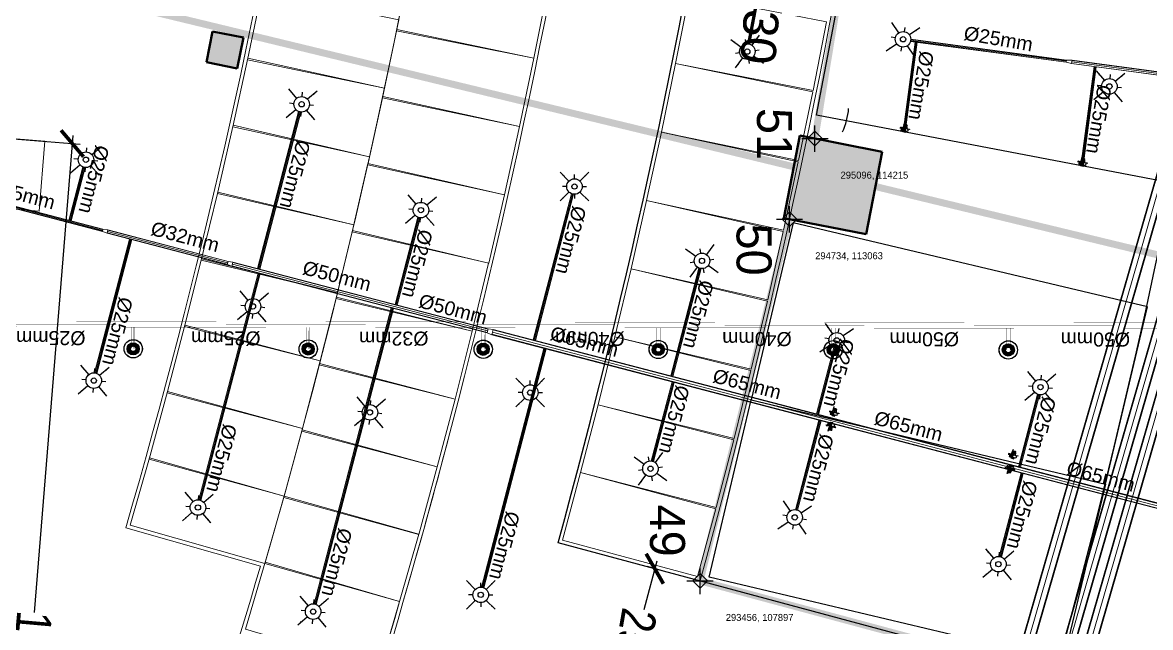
# Model space of a CAD drawing. Header units: inches. Extents: x 257070 to 799932, y -17980 to 269260.
# Drawn here: x 283779 to 299889, y 107232 to 115873 of the extents above; entities that cross this region are included whole.
import ezdxf

# ---------------------------------------------------------------- set-up
doc = ezdxf.new("R2010")
doc.units = ezdxf.units.IN
doc.header["$MEASUREMENT"] = 0
doc.header["$PDMODE"] = 99
doc.header["$PDSIZE"] = 100
for name, color, linetype in [('0-AES-F-SPRINKLER', 10, 'Continuous'), ('0-aes-ff Nozzel', 30, 'Continuous'), ('0-aes-water curtan pipe', 200, 'Continuous'), ('2 wheeler barrier', 170, 'Continuous'), ('basement1_AP$0$A-_ROAD----_E-_-', 2, 'Continuous'), ('DSP_SLAB CO-ORDINATES', 160, 'Continuous'), ('RETAIL', 40, 'Continuous')]:
    doc.layers.add(name, color=color, linetype=linetype)
for name, color, linetype, lineweight in [('0-AES-F-SPRINKLER PIPE', 10, 'Continuous', 15), ('0-aes-FF-Sprinkler Header', 5, 'Continuous', 0), ('07--DIM-2', 2, 'Continuous', 25), ('E--CONCRETE-4', 4, 'Continuous', 40), ('E--CONCRETE-SHADE', 253, 'Continuous', 20), ('M--TILING-2', 252, 'Continuous', 18), ('Q--PARKING', 253, 'Continuous', 13)]:
    doc.layers.add(name, color=color, linetype=linetype, lineweight=lineweight)
doc.styles.get("Standard").update_dxf_attribs({"font": 'arial.ttf'})
doc.styles.add('TEXT style 175', font='GOTHIC.TTF')
doc.styles.add('TEXT style 75', font='ARIALN.TTF')
doc.dimstyles.new('75', dxfattribs={"dimscale": 1.5, "dimtxt": 200, "dimasz": 113, "dimexe": 113, "dimexo": 0, "dimgap": 25, "dimtad": 0, "dimdec": 0, "dimrnd": 5, "dimzin": 0, "dimdsep": 46, "dimtxsty": 'TEXT style 75', "dimblk": 'ARCHTICK', "dimcen": 0.09, "dimdle": 113, "dimclrd": 8, "dimclre": 8, "dimclrt": 256, "dimadec": 0, "dimazin": 0, "dimtfac": 1, "dimtdec": 0, "dimtofl": 0, "dimtmove": 1, "dimatfit": 3, "dimldrblk": 'OPEN90', "dimfxl": 0, "dimtolj": 1, "dimtzin": 0, "dimarcsym": 0})
doc.dimstyles.new('ISO-25', dxfattribs={"dimtxt": 2.5, "dimasz": 2.5, "dimexe": 1.25, "dimexo": 0.625, "dimtad": 1, "dimtxsty": 'Standard', "dimcen": 2.5, "dimadec": 0, "dimazin": 0, "dimtfac": 1, "dimtmove": 0, "dimatfit": 3, "dimfxl": 1, "dimarcsym": 0})

# ---------------------------------------------------------------- blocks, each defined once
blk = doc.blocks.new('_ArchTick')
at = {"color": 0, "linetype": 'ByBlock', "const_width": 0.15}
blk.add_lwpolyline([(-0.5, -0.5), (0.5, 0.5)], dxfattribs=at)
blk = doc.blocks.new('*D304')
at = {"layer": '07--DIM-2', "color": 251, "lineweight": -2, "ltscale": 1000, "transparency": 16777216}
for p, q in [((292839, 108180), (292651, 107484)), ((292922, 108041), (292700, 108100)), ((292130, 105546), (292318, 106243)), ((292273, 105625), (292051, 105685))]:
    blk.add_line(p, q, dxfattribs=at)
at = {"layer": 'DEFPOINTS', "color": 0, "ltscale": 1000, "transparency": 16777216}
for p in [(292809, 108071), (292922, 108041, 0), (292273, 105625, 0)]:
    blk.add_point(p, dxfattribs=at)
at = {"layer": '07--DIM-2', "color": 251, "lineweight": -2, "ltscale": 1000, "transparency": 16777216, "xscale": 350, "yscale": 350, "zscale": 350}
for p, rotation in [((292809, 108071), 74.94738808202769), ((292160, 105656), 254.9473880820277)]:
    blk.add_blockref('_ArchTick', p, dxfattribs=dict(at, rotation=rotation))
at = {"layer": '07--DIM-2', "ltscale": 1000, "transparency": 16777216, "insert": (292484, 106863), "char_height": 500, "attachment_point": 5, "rotation": 260, "style": 'TEXT style 75'}
blk.add_mtext('\\A1;2500', dxfattribs=at)
blk = doc.blocks.new('_Open90')
at = {"color": 0, "linetype": 'ByBlock', "lineweight": -2}
for p, q in [((-0.5, 0.5), (0, 0)), ((0, 0), (-1, 0)), ((0, 0), (-0.5, -0.5))]:
    blk.add_line(p, q, dxfattribs=at)
blk = doc.blocks.new('*D342')
at = {"layer": '07--DIM-2', "color": 251, "lineweight": -2, "ltscale": 1000, "transparency": 16777216}
for p, q in [((283530, 114223), (284601, 114136)), ((284498, 114257), (283944, 107444)), ((283264, 99082), (283818, 105896)), ((282314, 99273), (283385, 99185))]:
    blk.add_line(p, q, dxfattribs=at)
at = {"layer": 'DEFPOINTS', "color": 0, "ltscale": 1000, "transparency": 16777216}
for p in [(283530, 114223, 0), (282314, 99273, 0), (283273, 99195)]:
    blk.add_point(p, dxfattribs=at)
at = {"layer": '07--DIM-2', "color": 251, "lineweight": -2, "ltscale": 1000, "transparency": 16777216, "xscale": 350, "yscale": 350, "zscale": 350}
for p, rotation in [((284489, 114145), 85.35068938161946), ((283273, 99195), 265.3506893816195)]:
    blk.add_blockref('_ArchTick', p, dxfattribs=dict(at, rotation=rotation))
at = {"layer": '07--DIM-2', "ltscale": 1000, "transparency": 16777216, "insert": (283881, 106670), "char_height": 500, "attachment_point": 5, "rotation": 265, "style": 'TEXT style 75'}
blk.add_mtext('\\A1;15000', dxfattribs=at)
blk = doc.blocks.new('*U39')
at = {"layer": 'DSP_SLAB CO-ORDINATES', "color": 206}
for p, q in [((0, -188), (0, 188)), ((-188, 0), (188, 0))]:
    blk.add_line(p, q, dxfattribs=at)
at = {"layer": 'DSP_SLAB CO-ORDINATES', "color": 206, "ltscale": 3.5}
blk.add_lwpolyline([(-105, 0), (0, 106), (105, 0), (0, -105), (-105, 0)], dxfattribs=at)
at = {"layer": 'DEFPOINTS', "style": 'TEXT style 175'}
blk.add_attdef('CORDINATE', (367, -572), '', height=100, dxfattribs=at)
at = {"layer": 'DSP_SLAB CO-ORDINATES', "color": 214, "style": 'TEXT style 175'}
blk.add_attdef('NO.', (-715, 1089), '', height=500, rotation=270, dxfattribs=at)
blk = doc.blocks.new('*U52')
at = {"layer": 'DSP_SLAB CO-ORDINATES', "color": 206}
for p, q in [((0, -188), (0, 188)), ((-188, 0), (188, 0))]:
    blk.add_line(p, q, dxfattribs=at)
at = {"layer": 'DSP_SLAB CO-ORDINATES', "color": 206, "ltscale": 3.5}
blk.add_lwpolyline([(-105, 0), (0, 106), (105, 0), (0, -105), (-105, 0)], dxfattribs=at)
at = {"layer": 'DEFPOINTS', "style": 'TEXT style 175'}
blk.add_attdef('CORDINATE', (367, -572), '', height=100, dxfattribs=at)
at = {"layer": 'DSP_SLAB CO-ORDINATES', "color": 214, "style": 'TEXT style 175'}
blk.add_attdef('NO.', (-756, -62), '', height=500, rotation=270, dxfattribs=at)
blk = doc.blocks.new('*U161')
at = {"layer": 'DSP_SLAB CO-ORDINATES', "color": 206}
for p, q in [((0, -188), (0, 188)), ((-188, 0), (188, 0))]:
    blk.add_line(p, q, dxfattribs=at)
at = {"layer": 'DSP_SLAB CO-ORDINATES', "color": 206, "ltscale": 3.5}
blk.add_lwpolyline([(-105, 0), (0, 106), (105, 0), (0, -105), (-105, 0)], dxfattribs=at)
at = {"layer": 'DEFPOINTS', "style": 'TEXT style 175'}
blk.add_attdef('CORDINATE', (367, -572), '', height=100, dxfattribs=at)
at = {"layer": 'DSP_SLAB CO-ORDINATES', "color": 214, "style": 'TEXT style 175'}
blk.add_attdef('NO.', (-827, 437), '', height=500, rotation=270, dxfattribs=at)
blk = doc.blocks.new('A$C3CA070F1')
at = {"layer": '0-AES-F-SPRINKLER'}
h = blk.add_hatch(dxfattribs=at)
h.set_pattern_fill('ANSI31', color=3, scale=0.196883, angle=-34.2335, style=0)
h.set_pattern_definition([(100.766483, (49937.1607, 174049.7081), (1.474466316, 0.280375668), [])])
edge = h.paths.add_edge_path()
edge.add_line((-1, 85), (-1, 84))
edge.add_line((-1, 84), (-6, 84))
edge.add_ellipse((-7, 82), major_axis=(-1.42, -0.27), ratio=1, start_angle=257, end_angle=315)
edge.add_line((-8, 83), (-15, 72))
edge.add_ellipse((-12, 70), major_axis=(-4.25, -0.81), ratio=1, start_angle=-45, end_angle=45)
edge.add_line((-14, 66), (14, 47))
edge.add_line((14, 47), (13, 46))
edge.add_line((13, 46), (-15, 65))
edge.add_ellipse((-12, 70), major_axis=(-5.52, -1.05), ratio=1, start_angle=-45, end_angle=45, ccw=False)
edge.add_line((-16, 73), (-9, 84))
edge.add_ellipse((-7, 82), major_axis=(-2.69, -0.51), ratio=1, start_angle=257, end_angle=315, ccw=False)
edge.add_line((-6, 85), (-1, 85))
h = blk.add_hatch(dxfattribs=at)
h.set_pattern_fill('ANSI31', color=3, scale=0.196883, angle=-124.2335, style=0)
h.set_pattern_definition([(190.766483, (49937.1607, 174049.7081), (-0.280375668, 1.474466316), [])])
edge = h.paths.add_edge_path()
edge.add_line((-1, 54), (7, 48))
edge.add_line((7, 48), (8, 49))
edge.add_line((8, 49), (0, 55))
edge.add_ellipse((-2, 52), major_axis=(-0.69, 3.63), ratio=1, start_angle=315, end_angle=405)
edge.add_line((-6, 54), (-14, 41))
edge.add_ellipse((-11, 39), major_axis=(-0.69, 3.63), ratio=1, start_angle=45, end_angle=135)
edge.add_line((-13, 36), (-9, 33))
edge.add_ellipse((-10, 32), major_axis=(-0.27, 1.42), ratio=1, start_angle=225, end_angle=315, ccw=False)
edge.add_line((-9, 31), (-10, 30))
edge.add_line((-10, 30), (-8, 29))
edge.add_line((-8, 29), (-7, 30))
edge.add_ellipse((-10, 32), major_axis=(-3.3, -0.63), ratio=1, start_angle=135, end_angle=225)
edge.add_line((-8, 35), (-12, 38))
edge.add_ellipse((-11, 39), major_axis=(-1.75, -0.33), ratio=1, start_angle=-45, end_angle=45, ccw=False)
edge.add_line((-13, 40), (-4, 53))
edge.add_ellipse((-2, 52), major_axis=(-1.75, -0.33), ratio=1, start_angle=225, end_angle=315, ccw=False)
at = {"layer": '0-AES-F-SPRINKLER', "color": 3}
for p, q in [((-98, 39), (-97, 43)), ((-98, 38), (-98, 39)), ((-98, 39), (-98, 39)), ((-98, 39), (-98, 39)), ((-98, 37), (-98, 38)), ((-98, 38), (-98, 38)), ((-98, 38), (-98, 38)), ((-98, 38), (-98, 38)), ((-98, 38), (-98, 38)), ((-98, 38), (-98, 38)), ((-98, 38), (-98, 38)), ((-98, 38), (-98, 38)), ((-98, 38), (-98, 38)), ((-98, 38), (-98, 38)), ((-96, 37), (-98, 37)), ((-98, 37), (-98, 37)), ((-98, 37), (-98, 37)), ((-98, 37), (-98, 37)), ((-98, 37), (-98, 37)), ((-98, 37), (-98, 37)), ((-98, 37), (-98, 37)), ((-98, 37), (-98, 37)), ((-98, 37), (-98, 37)), ((-98, 37), (-98, 37)), ((-98, 37), (-98, 37)), ((-98, 37), (-98, 37)), ((-98, 37), (-98, 37)), ((-98, 37), (-98, 37)), ((-98, 37), (-98, 37)), ((-98, 37), (-98, 37)), ((-98, 37), (-98, 37)), ((-97, 37), (-98, 37)), ((-98, 37), (-98, 37)), ((-98, 37), (-98, 37)), ((-98, 37), (-98, 37)), ((-98, 37), (-98, 37)), ((-98, 37), (-98, 37)), ((-98, 37), (-98, 37)), ((-98, 37), (-98, 37)), ((-98, 37), (-98, 37)), ((-98, 37), (-98, 37)), ((-98, 37), (-98, 37)), ((-98, 37), (-98, 37)), ((-98, 37), (-98, 37)), ((-98, 37), (-98, 37)), ((-97, 45), (-79, 71)), ((-96, 40), (-97, 40)), ((-97, 40), (-97, 40)), ((-97, 40), (-97, 40)), ((-97, 40), (-97, 39)), ((-97, 39), (-97, 39)), ((-97, 39), (-97, 39)), ((-97, 39), (-97, 39)), ((-97, 39), (-97, 39)), ((-97, 39), (-97, 39)), ((-97, 39), (-97, 39)), ((-97, 39), (-97, 39)), ((-97, 39), (-97, 38)), ((-97, 38), (-97, 38)), ((-97, 38), (-97, 38)), ((-97, 38), (-97, 38)), ((-97, 38), (-97, 38)), ((-97, 38), (-97, 38)), ((-97, 38), (-97, 38)), ((-97, 38), (-97, 38)), ((-97, 38), (-97, 38)), ((-97, 38), (-97, 38)), ((-97, 38), (-97, 38)), ((-97, 38), (-97, 37)), ((-97, 37), (-97, 37)), ((-97, 37), (-97, 37)), ((-97, 37), (-97, 37)), ((-95, 46), (-96, 42)), ((-96, 42), (-96, 42)), ((-96, 42), (-96, 41)), ((-96, 41), (-96, 41)), ((-96, 41), (-96, 41)), ((-96, 41), (-96, 41)), ((-96, 41), (-96, 41)), ((-96, 41), (-96, 41)), ((-96, 41), (-96, 41)), ((-96, 41), (-96, 41)), ((-96, 41), (-96, 41)), ((-96, 41), (-96, 40)), ((-96, 40), (-96, 40)), ((-96, 40), (-96, 40)), ((-96, 40), (-96, 40)), ((-96, 40), (-96, 40)), ((-95, 37), (-96, 37)), ((-96, 37), (-96, 37)), ((-96, 37), (-96, 37)), ((-96, 37), (-96, 37)), ((-96, 37), (-96, 37)), ((-94, 38), (-95, 38)), ((-95, 38), (-95, 38)), ((-95, 38), (-95, 38)), ((-95, 38), (-95, 38)), ((-95, 38), (-95, 38)), ((-95, 38), (-95, 38)), ((-95, 38), (-95, 38)), ((-95, 38), (-95, 38)), ((-95, 38), (-95, 38)), ((-95, 38), (-95, 37)), ((-95, 37), (-95, 37)), ((-95, 37), (-95, 37)), ((-95, 37), (-95, 37)), ((-95, 37), (-95, 37)), ((-95, 37), (-95, 37)), ((-95, 37), (-95, 37)), ((-95, 37), (-95, 37)), ((-95, 37), (-95, 37)), ((-95, 37), (-95, 37)), ((-95, 37), (-95, 37)), ((-95, 37), (-95, 37)), ((-95, 37), (-95, 37)), ((-95, 37), (-95, 37)), ((-95, 37), (-95, 37)), ((-95, 37), (-95, 37)), ((-95, 37), (-95, 37)), ((-94, 88), (-93, 90)), ((-72, 73), (-94, 88)), ((-94, 43), (-94, 48)), ((-93, 43), (-94, 43)), ((-94, 43), (-94, 43)), ((-94, 43), (-94, 43)), ((-94, 43), (-94, 43)), ((-94, 43), (-94, 43)), ((-94, 43), (-94, 41)), ((-94, 43), (-94, 43)), ((-94, 43), (-94, 43)), ((-94, 43), (-94, 43)), ((-94, 43), (-94, 43)), ((-94, 43), (-94, 43)), ((-94, 43), (-94, 43)), ((-94, 43), (-94, 43)), ((-94, 43), (-94, 43)), ((-94, 43), (-94, 43)), ((-94, 43), (-94, 43)), ((-94, 43), (-94, 43)), ((-94, 41), (-94, 41)), ((-94, 41), (-94, 41)), ((-94, 41), (-94, 41)), ((-94, 41), (-94, 41)), ((-94, 41), (-94, 41)), ((-94, 41), (-94, 41)), ((-94, 41), (-94, 41)), ((-94, 41), (-94, 40)), ((-94, 40), (-94, 40)), ((-94, 40), (-94, 40)), ((-94, 40), (-94, 40)), ((-94, 40), (-94, 40)), ((-94, 40), (-94, 40)), ((-94, 40), (-94, 40)), ((-94, 40), (-94, 40)), ((-94, 40), (-94, 39)), ((-94, 39), (-94, 39)), ((-94, 39), (-94, 39)), ((-94, 39), (-94, 39)), ((-94, 39), (-94, 39)), ((-94, 39), (-94, 39)), ((-94, 39), (-94, 39)), ((-94, 39), (-94, 39)), ((-94, 39), (-94, 38)), ((-93, 90), (-59, 67)), ((-93, 47), (-93, 49)), ((-91, 47), (-93, 43)), ((-93, 46), (-93, 47)), ((-92, 46), (-93, 46)), ((-93, 46), (-93, 46)), ((-93, 46), (-93, 46)), ((-93, 46), (-93, 46)), ((-93, 46), (-93, 46)), ((-93, 46), (-93, 46)), ((-93, 46), (-93, 46)), ((-93, 46), (-93, 46)), ((-93, 46), (-93, 46)), ((-93, 46), (-93, 46)), ((-93, 46), (-93, 46)), ((-93, 46), (-93, 46)), ((-93, 46), (-93, 46)), ((-93, 46), (-93, 46)), ((-93, 46), (-93, 46)), ((-93, 46), (-93, 46)), ((-93, 46), (-93, 46)), ((-93, 46), (-93, 46)), ((-93, 46), (-93, 46)), ((-93, 46), (-93, 46)), ((-91, 42), (-93, 43)), ((-93, 43), (-93, 43)), ((-93, 43), (-93, 43)), ((-93, 43), (-93, 43)), ((-93, 43), (-93, 43)), ((-93, 43), (-93, 43)), ((-93, 43), (-93, 43)), ((-93, 43), (-93, 43)), ((-93, 43), (-93, 43)), ((-93, 43), (-93, 43)), ((-93, 43), (-93, 43)), ((-93, 43), (-93, 43)), ((-93, 43), (-93, 43)), ((-93, 43), (-93, 43)), ((-93, 43), (-93, 43)), ((-93, 43), (-93, 43)), ((-93, 43), (-93, 43)), ((-93, 43), (-93, 43)), ((-93, 43), (-93, 43)), ((-93, 43), (-93, 43)), ((-93, 43), (-93, 43)), ((-93, 43), (-93, 43)), ((-93, 43), (-93, 43)), ((-85, 66), (-92, 55)), ((-90, 50), (-92, 46)), ((-92, 46), (-92, 46)), ((-92, 46), (-92, 46)), ((-92, 46), (-92, 46)), ((-92, 46), (-92, 46)), ((-92, 46), (-92, 46)), ((-90, 47), (-91, 47)), ((-90, 43), (-91, 42)), ((-91, 42), (-91, 42)), ((-91, 42), (-91, 42)), ((-91, 42), (-91, 42)), ((-91, 42), (-91, 42)), ((-91, 42), (-91, 42)), ((-91, 42), (-91, 42)), ((-91, 42), (-91, 42)), ((-91, 42), (-91, 42)), ((-91, 42), (-91, 42)), ((-91, 42), (-91, 42)), ((-91, 42), (-91, 42)), ((-91, 42), (-91, 42)), ((-91, 42), (-91, 42)), ((-91, 42), (-91, 42)), ((-91, 42), (-91, 42)), ((-88, 57), (-90, 49)), ((-89, 54), (-90, 51)), ((-90, 50), (-90, 50)), ((-88, 47), (-90, 43)), ((-90, 47), (-88, 47)), ((-90, 43), (-90, 43)), ((-90, 43), (-90, 43)), ((-90, 43), (-90, 43)), ((-89, 55), (-89, 55)), ((-88, 46), (-88, 47)), ((-87, 59), (-87, 59)), ((-87, 59), (-87, 59)), ((-86, 57), (-87, 49)), ((-87, 49), (-83, 28)), ((-85, 58), (-85, 58)), ((-77, 43), (-85, 49)), ((-83, 28), (-60, 9)), ((-77, 70), (-82, 63)), ((-80, 66), (-82, 67)), ((-45, 31), (-81, -23)), ((-78, 63), (-80, 65)), ((-79, 71), (-77, 70)), ((-71, 26), (-79, 31)), ((-57, 13), (-79, 28)), ((-70, 64), (-78, 63)), ((-78, -29), (-40, 27)), ((-69, 55), (-75, 59)), ((-66, 54), (-74, 42)), ((-74, 42), (-71, 26)), ((-73, 44), (-71, 43)), ((-69, 47), (-72, 43)), ((-71, 43), (-70, 43)), ((-71, 26), (-55, 15)), ((-70, 43), (-66, 49)), ((-66, 50), (-68, 52)), ((-61, 65), (-67, 69)), ((-62, 66), (-67, 65)), ((-50, 57), (-66, 54)), ((-66, 49), (-66, 50)), ((-47, 28), (-63, 40)), ((-59, 67), (-61, 65)), ((-57, 67), (-60, 66)), ((-60, 44), (-42, 32)), ((-50, 57), (-58, 62)), ((-19, 46), (-57, 67)), ((-17, 37), (-55, 63)), ((-29, 42), (-50, 57)), ((-13, 9), (-45, 31)), ((-36, 42), (-44, 30)), ((-43, 33), (-35, 46)), ((-39, -30), (-13, 9)), ((-37, 25), (-28, 38)), ((-35, 41), (-36, 42)), ((-32, 32), (-35, 39)), ((-30, 52), (-16, 73)), ((-29, 20), (-17, 37)), ((-28, 38), (-26, 40)), ((-21, 32), (-28, 37)), ((-23, 16), (-12, 33)), ((-1, 26), (-23, -9)), ((-22, 15), (-12, 31)), ((-9, 32), (-21, 14)), ((2, 24), (-20, -11)), ((-20, -8), (-1, 22)), ((-17, 37), (-19, 46)), ((-19, 13), (-10, 29)), ((-7, 30), (-18, 12)), ((-17, 37), (-17, 37)), ((4, 22), (-17, -13)), ((-17, -10), (1, 20)), ((-16, 73), (-9, 84)), ((-16, 11), (-7, 27)), ((-8, 83), (-15, 72)), ((13, 46), (-15, 65)), ((-4, 28), (-15, 10)), ((-1, 84), (-14, 66)), ((-14, 66), (14, 47)), ((-6, 54), (-14, 41)), ((-12, 33), (-14, 33)), ((-14, -15), (7, 20)), ((-14, -12), (4, 18)), ((-13, 40), (-4, 53)), ((-13, 36), (-9, 33)), ((-13, 9), (-4, 24)), ((-2, 34), (-12, 41)), ((-8, 35), (-12, 38)), ((-12, 31), (-12, 33)), ((-9, 32), (-12, 31)), ((7, 16), (-11, -13)), ((-10, 29), (-9, 32)), ((-9, 31), (-10, 30)), ((-7, 30), (-10, 29)), ((-10, 30), (-8, 29)), ((9, 17), (-10, -14)), ((-9, -13), (9, 13)), ((-8, 29), (-7, 30)), ((8, 49), (-7, 27)), ((-7, 27), (-7, 30)), ((-4, 28), (-7, 27)), ((-6, 85), (-1, 85)), ((-1, 84), (-6, 84)), ((5, 44), (-5, 51)), ((-4, 24), (-4, 28)), ((-1, 26), (-4, 24)), ((-1, 85), (-1, 84)), ((-1, 54), (7, 48)), ((13, 46), (-1, 25)), ((-1, 22), (-1, 26)), ((2, 24), (-1, 22)), ((8, 49), (0, 55)), ((1, 20), (2, 24)), ((4, 22), (1, 20)), ((4, 18), (4, 22)), ((7, 20), (4, 18)), ((7, 48), (8, 49)), ((7, 16), (7, 20)), ((9, 17), (7, 16)), ((9, 15), (9, 17)), ((14, 47), (13, 46)), ((-82, -25), (-80, -30)), ((-80, -30), (-78, -29)), ((-66, -11), (-39, -30)), ((-23, -7), (-23, -9)), ((-23, -9), (-20, -8)), ((-20, -8), (-20, -11)), ((-20, -11), (-17, -10)), ((-17, -10), (-17, -13)), ((-17, -13), (-14, -12)), ((-14, -12), (-14, -15)), ((-14, -15), (-11, -13)), ((-11, -13), (-11, -14)), ((-11, -14), (-11, -14))]:
    blk.add_line(p, q, dxfattribs=at)
for centre, major_axis, start_param, end_param in [((-95, 43), (-0.41, 2.13), 0.784914, 1.034983), ((-95, 43), (-2.74, -0.52), -0.560204, -0.324923), ((-93, 46), (-0.51, 2.68), 0.787914, 1.247507), ((-93, 48), (-1.75, -0.33), -0.775969, -0.160442), ((-91, 54), (-0.29, 1.52), 0.785398, 2.356194), ((-92, 49), (-0.33, 1.74), 0.791774, 1.412986), ((-89, 55), (-0.103, 0.54), 0.916881, 1.969618), ((-93, 51), (-3.09, -0.59), 2.526084, 2.789089), ((-95, 50), (-5.72, -1.09), 2.374727, 2.798549), ((-91, 55), (-0.33, 1.74), 4.197625, 4.773282), ((-84, 57), (-3.79, -0.72), -0.784768, -0.363877), ((-93, 50), (-5.72, -1.09), 2.377207, 2.798549), ((-80, 54), (-1.57, 8.26), 0.010205, 0.785398), ((-84, 56), (-0.35, 1.85), 0.785501, 1.132999), ((-83, 65), (-1.52, -0.29), 3.926991, 5.497787), ((-80, 54), (-5.9, -1.12), 4.155645, 5.497787), ((-80, 54), (-8.26, -1.57), 4.155621, 4.722594), ((-75, 68), (-8.26, -1.57), 1.014052, 3.151797), ((-75, 63), (-2.79, -0.53), -0.113999, 0.093951), ((-75, 68), (-1.12, 5.9), 2.584882, 5.497787), ((-75, 46), (-0.53, 2.79), 2.356194, 3.926991), ((-75, 68), (-1.57, 8.26), 4.722594, 5.497787), ((-70, 53), (-2.79, -0.53), 2.356194, 3.926991), ((-65, 44), (-3.72, -0.71), -0.403281, 1.321745), ((-65, 44), (-0.71, 3.72), 4.96144, 6.686466), ((-65, 37), (-0.56, 2.96), 5.497794, 6.034125), ((-59, 47), (-2.96, -0.56), 0.24906, 0.785391), ((-60, 60), (-2.83, -0.54), 3.926991, 4.712389), ((-33, 40), (-0.45, 2.36), 0.803442, 1.867502), ((-30, 39), (-2.79, -0.53), 2.356194, 3.926991), ((-24, 39), (-0.53, 2.79), 5.497787, 7.068583), ((-12, 70), (-5.52, -1.05), -0.785398, 0.785398), ((-15, 35), (-0.54, 2.83), 0.785398, 3.403392), ((-12, 70), (-4.25, -0.81), -0.785398, 0.785398), ((-11, 39), (-0.69, 3.63), 0.785398, 2.356194), ((-11, 39), (-1.75, -0.33), -0.785398, 0.785398), ((-7, 82), (-2.69, -0.51), 4.485496, 5.497787), ((-10, 32), (-0.27, 1.42), 3.926991, 5.497787), ((-7, 82), (-1.42, -0.27), 4.485496, 5.497787), ((-10, 32), (-3.3, -0.63), 2.356194, 3.926991), ((-2, 52), (-0.69, 3.63), 5.497787, 7.068583), ((-2, 52), (-1.75, -0.33), 3.926991, 5.497787), ((6, 14), (-0.54, 2.83), 3.926991, 4.712389), ((-79, -24), (-0.51, 2.69), 0.785398, 1.797689), ((-11, -11), (-2.83, -0.54), 1.570796, 2.356194)]:
    blk.add_ellipse(centre, major_axis=major_axis, ratio=1, start_param=start_param, end_param=end_param, dxfattribs=at)
at = {"layer": '0-AES-F-SPRINKLER', "color": 3, "extrusion": (0, 0, -1)}
for centre, major_axis, start_param, end_param in [((-86, 47), (-0.53, 2.79), -0.113999, 0.785398), ((-77, 34), (-0.54, 2.83), 3.926991, 4.712389)]:
    blk.add_ellipse(centre, major_axis=major_axis, ratio=1, start_param=start_param, end_param=end_param, dxfattribs=at)
blk = doc.blocks.new('*U705')
at = {"layer": '0-AES-F-SPRINKLER PIPE', "color": 200, "lineweight": 30, "const_width": 2.67}
for points in [[(-1770300, 110197), (-1770300, 87489)], [(-1770220, 110197), (-1770220, 87489)]]:
    blk.add_lwpolyline(points, dxfattribs=at)
at = {"layer": '0-AES-F-SPRINKLER PIPE', "color": 252, "lineweight": 30, "const_width": 2.67}
blk.add_lwpolyline([(-1770260, 110197), (-1770260, 87489)], dxfattribs=at)
blk = doc.blocks.new('*U701')
at = {"layer": '0-aes-FF-Sprinkler Header', "color": 1, "const_width": 5}
for points in [[(12087231, -3664419), (12087541, -3664419)], [(12087231, -3664469), (12087541, -3664469)]]:
    blk.add_lwpolyline(points, dxfattribs=at)
at = {"layer": '0-aes-FF-Sprinkler Header', "color": 8, "const_width": 2}
blk.add_lwpolyline([(12087231, -3664444), (12087541, -3664444)], dxfattribs=at)
blk = doc.blocks.new('Nozzel')
at = {"transparency": 33554585}
h = blk.add_hatch(color=30, dxfattribs=at)
h.dxf.hatch_style = 1
edge = h.paths.add_edge_path()
edge.add_ellipse((-1664094, 224269), major_axis=(0.9, 87), ratio=1, start_angle=0, end_angle=360)
edge = h.paths.add_edge_path(flags=16)
edge.add_arc((-1664094, 224269), 40, 0, 360)
blk.add_circle((-1664094, 224269), 40)
at = {"layer": '0-AES-F-SPRINKLER', "color": 13}
blk.add_circle((-1664094, 224269), 131, dxfattribs=at)
for major_axis, start_param, end_param in [((1, 130), 1.575618, 7.858803), ((0.9, 87), 1.580914353715009, 7.864099660894595)]:
    blk.add_ellipse((-1664094, 224269), major_axis=major_axis, ratio=1, start_param=start_param, end_param=end_param, dxfattribs=at)
at = {"layer": '0-AES-F-SPRINKLER PIPE', "lineweight": 30, "rotation": 180}
blk.add_blockref('*U701', (10423137, -3440175), dxfattribs=at)
blk = doc.blocks.new('*U603')
at = {"layer": '0-AES-F-SPRINKLER'}
for p, q in [((171672, 56809), (171672, 56871)), ((171562, 56699), (171500, 56699)), ((171672, 56588), (171672, 56526)), ((171783, 56699), (171845, 56699))]:
    blk.add_line(p, q, dxfattribs=at)
for radius in [111, 37.8]:
    blk.add_circle((171672, 56699), radius, dxfattribs=at)
at = {"layer": '0-AES-F-SPRINKLER PIPE'}
for points, override in [([(171468, 56903), (171594, 56777)], {"dimasz": 70, "dimtad": 0, "dimfxl": 13, "dimarcsym": 1}), ([(171877, 56903), (171751, 56777)], {"dimasz": 70, "dimtad": 0, "dimfxl": 13, "dimarcsym": 1}), ([(171468, 56494), (171594, 56620)], {"dimasz": 70, "dimtad": 0, "dimfxl": 13, "dimarcsym": 1}), ([(171877, 56494), (171751, 56620)], {"dimasz": 70, "dimgap": 0.625, "dimtad": 0, "dimfxl": 13, "dimarcsym": 1})]:
    blk.add_leader(points, dimstyle='ISO-25', override=override, dxfattribs=at)

msp = doc.modelspace()

# ---------------------------------------------------------------- hatches: boundary and pattern name
at = {"layer": 'E--CONCRETE-SHADE', "ltscale": 3.5}
h = msp.add_hatch(color=8, dxfattribs=at)
h.dxf.hatch_style = 1
h.paths.add_polyline_path([(286932.5, 115659.8), (286490.8, 115746.2), (286404.5, 115304.5), (286846.1, 115218.2)])
h = msp.add_hatch(color=8, dxfattribs=at)
h.dxf.hatch_style = 1
h.paths.add_polyline_path([(286932.5, 115659.8), (286490.8, 115746.2), (286404.5, 115304.5), (286846.1, 115218.2)])
h = msp.add_hatch(color=8, dxfattribs=at)
h.dxf.hatch_style = 1
h.paths.add_polyline_path([(296059.4, 114026.9), (294881.7, 114257.2), (294651.4, 113079.5), (295829.1, 112849.2)])
h = msp.add_hatch(color=8, dxfattribs=at)
h.dxf.hatch_style = 1
h.paths.add_polyline_path([(295829.1, 112849.2), (296059.4, 114026.9), (294881.7, 114257.2), (294651.4, 113079.5)])

# ---------------------------------------------------------------- linework, layer by layer
at = {"layer": '0-AES-F-SPRINKLER', "color": 7, "const_width": 100, "elevation": 0}
for points in [[(283146.9, 116631.3), (321656.3, 107312.1), (324246.5, 117779.9), (318315, 119247.6), (318376.2, 130439.1), (318120.5, 137387.4), (317307.1, 156244.5), (285543.1, 160244.2), (282570.4, 129241.7), (281575.8, 117011.5)], [(321656.3, 107312.1), (317715.9, 91029.5), (317671.9, 77137.1), (320194.8, 69380), (277183.8, 53136.7), (281575.8, 117011.5)]]:
    msp.add_lwpolyline(points, close=True, dxfattribs=at)
at = {"layer": '0-AES-F-SPRINKLER PIPE', "ltscale": 1000}
for p, q in [((282952.6, 113419.3, 0), (284923.9, 112904.4, 0)), ((282955.2, 113431.5, 0), (284927, 112916.5, 0)), ((282955.9, 113434.4, 0), (284927.8, 112919.4, 0)), ((282949.2, 113404.1, 0), (284920, 112889.4, 0)), ((282949.9, 113407.1, 0), (284920.7, 112892.3, 0)), ((284986.1, 112863.4, 0), (286702.5, 112415.1, 0)), ((284987.1, 112867.2, 0), (286703.5, 112418.9, 0)), ((284992.1, 112886.6, 0), (286708.6, 112438.3, 0)), ((284997.2, 112905.9, 0), (286713.6, 112457.6, 0)), ((284998.2, 112909.8, 0), (286714.6, 112461.5, 0)), ((286784.4, 112449.5, 0), (290429, 111497.6, 0)), ((286769.3, 112391.4, 0), (290413.9, 111439.6, 0)), ((286770.5, 112396.3, 0), (290415.1, 111444.4, 0)), ((286776.8, 112420.5, 0), (290421.5, 111468.6, 0)), ((286783.2, 112444.7, 0), (290427.8, 111492.8, 0)), ((290499.4, 111488, 0), (301974.2, 108491.1, 0)), ((290480, 111413.5, 0), (301954.8, 108416.6, 0)), ((290481.5, 111419.3, 0), (301956.3, 108422.4, 0)), ((290489.7, 111450.8, 0), (301964.5, 108453.8, 0)), ((290497.9, 111482.2, 0), (301972.7, 108485.3, 0))]:
    msp.add_line(p, q, dxfattribs=at)
at = {"layer": '0-AES-F-SPRINKLER PIPE', "ltscale": 1000, "elevation": 0}
for points in [[(289126.3, 192085.8), (288892.4, 189012.2), (299939.2, 183952.1), (296721.1, 166590), (300367.4, 141377.4), (302186.3, 130501.8), (300655.7, 116050.1), (295462.4, 98048.7), (289389.9, 81684.3), (287942.3, 76540.8), (287213.4, 74309), (286528.6, 71911.2), (293470.3, 49877.4), (301142.3, 34501.9), (313279.8, 24504.4)], [(289136.3, 192085), (288902.9, 189018.4), (299950.5, 183957.9), (296731.2, 166589.8), (300377.3, 141379), (302196.4, 130502.1), (300665.5, 116048.2), (295471.9, 98045.6), (289399.4, 81681.2), (287951.9, 76537.9), (287222.9, 74306.1), (286539, 71911.3), (293479.6, 49881.2), (301150.3, 34508.3), (313286.2, 24512.2)], [(289211, 192079.3), (288981.7, 189064.8), (300034.9, 184001.7), (296807.2, 166588.3), (300451.4, 141390.5), (302272.1, 130504.4), (300739.4, 116033.7), (295543.2, 98022.1), (289470.8, 81658), (288023.6, 76516.1), (287294.6, 74284.1), (286617.3, 71912.4), (293549.3, 49909.4), (301210.2, 34556), (313333.5, 24570.3)], [(289285.8, 192073.6), (289060.4, 189111.2), (300119.3, 184045.6), (296883.2, 166586.8), (300525.5, 141402.1), (302347.8, 130506.7), (300813.3, 116019.3), (295614.5, 97998.6), (289542.1, 81634.7), (288095.4, 76494.2), (287366.4, 74262.2), (286695.6, 71913.4), (293619.1, 49937.5), (301270.2, 34603.8), (313380.9, 24628.5)], [(289295.8, 192072.9), (289070.9, 189117.4), (300130.5, 184051.4), (296893.4, 166586.6), (300535.4, 141403.6), (302357.8, 130507), (300823.1, 116017.3), (295624, 97995.5), (289551.6, 81631.6), (288105, 76491.3), (287375.9, 74259.2), (286706.1, 71913.6), (293628.4, 49941.3), (301278.2, 34610.2), (313387.2, 24636.3)], [(300529.4, 184003), (297299.7, 166578.5), (300931.6, 141465.4), (302762.3, 130519.1), (301218.2, 115940.1), (296005.1, 97870), (289933.2, 81507.4), (288706.5, 77151)], [(300538.7, 183998.7), (297309.8, 166578.3), (300941.5, 141466.9), (302772.4, 130519.4), (301228, 115938.1), (296014.7, 97866.9), (289942.7, 81504.3), (288711.9, 77133.6)], [(300623.1, 184042.6), (297385.8, 166576.8), (301015.6, 141478.5), (302848.1, 130521.7), (301301.9, 115923.7), (296085.9, 97843.4), (290014.1, 81481), (288795.5, 77151.2)], [(300709.4, 184096.5), (297461.8, 166575.3), (301089.7, 141490.1), (302923.8, 130524), (301375.8, 115909.2), (296157.2, 97819.9), (290085.5, 81457.8), (288873.8, 77152.4)], [(300718.8, 184092.3), (297471.9, 166575.1), (301099.6, 141491.6), (302933.8, 130524.3), (301385.7, 115907.3), (296166.7, 97816.8), (290095, 81454.7), (288879.3, 77135)], [(294947.5, 119833.9), (294136.1, 115568.5)], [(294950.4, 119833.3), (294139.2, 115568.3)], [(294962.7, 119831), (294151.6, 115566.7)], [(294975, 119828.7), (294163.7, 115563.7)], [(294977.9, 119828.1), (294166.6, 115562.7)], [(296528.9, 115594.4), (296356.6, 114311)], [(296531.8, 115594), (296359.6, 114310.6)], [(296544.2, 115592.3), (296372, 114308.9)], [(296556.6, 115590.6), (296384.3, 114307.2)], [(296559.6, 115590.2), (296387.3, 114306.8)], [(296461.7, 115603.4), (298686, 115304.8)], [(296462.4, 115606.3), (298686.4, 115307.8)], [(296464.8, 115618.6), (298688.1, 115320.2)], [(296465.8, 115634.1), (298690.1, 115335.5)], [(296465.8, 115631.1), (298689.7, 115332.6)], [(298762.6, 115286), (303121.6, 114700.8)], [(298763.1, 115289.9), (303122.2, 114704.8)], [(298765.8, 115309.8), (303124.8, 114724.6)], [(298768.4, 115329.6), (303127.5, 114744.5)], [(298768.9, 115333.5), (303128, 114748.4)], [(299085.3, 115242.7), (298895.4, 113828.1)], [(299088.2, 115242.3), (298898.4, 113827.7)], [(299100.6, 115240.6), (298910.7, 113826)], [(299113, 115238.9), (298923.1, 113824.3)], [(299116, 115238.5), (298926.1, 113823.9)], [(287135.9, 112357.7), (287722.1, 114602.2)], [(287138.8, 112356.9), (287724.9, 114601.1)], [(287150.9, 112353.8), (287736.8, 114597.2)], [(287163, 112350.6), (287749.1, 114594.8)], [(287165.9, 112349.9), (287752.1, 114594.4)], [(284441.8, 113046.3), (284641.2, 113810.1)], [(284444.7, 113045.6), (284644.1, 113808.9)], [(284456.8, 113042.4), (284656, 113805.1)], [(284468.9, 113039.3), (284668.2, 113802.6)], [(284471.8, 113038.5), (284671.2, 113802.2)], [(289100.7, 111844.5), (289426.2, 113090.8)], [(289103.6, 111843.8), (289429, 113089.7)], [(289115.7, 111840.6), (289440.9, 113085.8)], [(289127.8, 111837.5), (289453.2, 113083.4)], [(289130.7, 111836.7), (289456.2, 113083)], [(284808.6, 110867.8), (285307.8, 112779.3)], [(284811.6, 110867.4), (285310.7, 112778.6)], [(284823.8, 110864.9), (285322.8, 112775.4)], [(284835.7, 110861.1), (285334.9, 112772.3)], [(284838.5, 110860), (285337.8, 112771.5)], [(286296, 109054.6), (287142, 112294.1)], [(286299, 109054.2), (287145, 112293.3)], [(286311.2, 109051.7), (287157, 112290.2)], [(293038.2, 110824.9), (293440.6, 112365.6)], [(293041.1, 110824.2), (293443.4, 112364.5)], [(293053.2, 110821), (293455.3, 112360.6)], [(293065.3, 110817.9), (293467.6, 112358.1)], [(293068.2, 110817.1), (293470.6, 112357.8)], [(286323.2, 109047.9), (287169.1, 112287)], [(286326, 109046.7), (287172, 112286.2)], [(287941.9, 107567.8), (289046.4, 111796.7)], [(287944.9, 107567.4), (289049.3, 111796)], [(287957.1, 107564.9), (289061.4, 111792.8)], [(287969, 107561.1), (289073.4, 111789.6)], [(287971.9, 107559.9), (289076.3, 111788.9)], [(295117.6, 110281.9), (295365.4, 111230.6)], [(295120.5, 110281.1), (295368.2, 111229.5)], [(295132.6, 110277.9), (295380.1, 111225.6)], [(295144.7, 110274.8), (295392.4, 111223.2)], [(295147.6, 110274), (295395.4, 111222.8)], [(292760.1, 109608.6), (293055.8, 110740.8)], [(292763.1, 109608.2), (293058.7, 110740)], [(292775.4, 109605.7), (293070.8, 110736.8)], [(292787.3, 109601.9), (293082.9, 110733.7)], [(292790.1, 109600.8), (293085.8, 110732.9)], [(298005.1, 109527.7), (298275.4, 110562.4)], [(298008, 109527), (298278.2, 110561.2)], [(298020.1, 109523.8), (298290.1, 110557.4)], [(298032.2, 109520.6), (298302.3, 110554.9)], [(298035.1, 109519.9), (298305.3, 110554.5)], [(294820.2, 108913.3), (295154.3, 110192.7)], [(294823.2, 108912.9), (295157.2, 110191.9)], [(294835.4, 108910.5), (295169.3, 110188.8)], [(294847.4, 108906.6), (295181.4, 110185.6)], [(294850.2, 108905.5), (295184.3, 110184.9)], [(297730.1, 108245.1), (298041.8, 109438.5)], [(297733.1, 108244.7), (298044.7, 109437.8)], [(297745.4, 108242.2), (298056.8, 109434.6)], [(297757.3, 108238.4), (298068.9, 109431.5)], [(297760.1, 108237.3), (298071.8, 109430.7)]]:
    msp.add_lwpolyline(points, dxfattribs=at)
for points in [[(289695.4, 192040.5), (289492.7, 189366), (300852.7, 184162.4), (297592.4, 166572.7), (301217, 141509.9), (303053.8, 130527.9), (301502.8, 115884.4), (296279.7, 97779.6), (293101.2, 89214.1, 0.2926298), (293186.4, 89022.5), (316711.7, 79666.6), (330293.5, 83212.7), (345003.4, 88448.1), (345549.8, 86789.5)], [(289705.3, 192039.7), (289503.2, 189372.1), (300863.9, 184168.2), (297602.5, 166572.5), (301226.9, 141511.4), (303063.8, 130528.2), (301512.6, 115882.5), (296289.2, 97776.5), (293113.9, 89219.8, 0.2906855), (293199.1, 89028.2), (316712.4, 79677.1), (330290.6, 83222.2), (345009.7, 88461), (345559.3, 86792.7)], [(289779.5, 192034.1), (289581.3, 189418.2), (300948.2, 184211.4), (297678.5, 166571), (301301, 141523), (303139.5, 130530.5), (301586.5, 115868), (296360.5, 97753), (293209.8, 89262.4, 0.4074396), (293295, 89070.8), (316717.2, 79755.9), (330268.5, 83294), (345056.9, 88557.4), (345630.5, 86816.1)], [(289853.6, 192028.5), (289659.3, 189464.2), (301032.5, 184254.6), (297754.5, 166569.5), (301375.1, 141534.6), (303215.2, 130532.8), (301660.4, 115853.5), (296431.8, 97729.5), (293305.6, 89305, 0.4074396), (293390.8, 89113.4), (316722.1, 79834.7), (330246.4, 83365.8), (345104.1, 88653.9), (345701.8, 86839.6)], [(289863.6, 192027.7), (289669.8, 189470.4), (301043.8, 184260.4), (297764.6, 166569.3), (301385, 141536.1), (303225.2, 130533.1), (301670.2, 115851.6), (296441.3, 97726.4), (293318.4, 89310.7, 0.4074396), (293403.6, 89119.1), (316722.8, 79845.2), (330243.5, 83375.3), (345110.4, 88666.7), (345711.3, 86842.7)]]:
    msp.add_lwpolyline(points, format="xyb", dxfattribs=at)
for points in [[(298690.1, 115335.5), (298686, 115304.8), (298762.6, 115286), (298768.9, 115333.5)], [(284998.2, 112909.8), (284986.1, 112863.4), (284920, 112889.4), (284927.8, 112919.4)], [(286714.6, 112461.5), (286702.5, 112415.1), (286769.3, 112391.4), (286784.4, 112449.5)], [(290429, 111497.6), (290413.9, 111439.6), (290480, 111413.5), (290499.4, 111488)]]:
    msp.add_lwpolyline(points, close=True, dxfattribs=at)
at = {"layer": '0-AES-F-SPRINKLER PIPE', "ltscale": 1000}
for points in [[(291073.7, 111338), (291619.4, 113427.2)], [(291076.6, 111337.3), (291622.2, 113426)], [(291088.7, 111334.1), (291634.1, 113422.2)], [(291100.8, 111330.9), (291646.4, 113419.7)], [(291103.7, 111330.2), (291649.3, 113419.3)], [(290335.8, 107807.3), (291226.7, 111218.5)], [(290338.8, 107806.9), (291229.6, 111217.7)], [(290351, 107804.4), (291241.7, 111214.6)], [(290363, 107800.6), (291253.8, 111211.4)], [(290365.8, 107799.4), (291256.7, 111210.7)]]:
    msp.add_lwpolyline(points, dxfattribs=at)
at = {"layer": '2 wheeler barrier', "color": 8, "const_width": 100, "elevation": 0}
for points in [[(295096.3, 114215.2), (296467.6, 122538.2)], [(293456.4, 107896.9), (294733.7, 113063.4)], [(298526.3, 106533.4), (293456.4, 107896.9)]]:
    msp.add_lwpolyline(points, dxfattribs=at)
at = {"layer": 'basement1_AP$0$A-_ROAD----_E-_-', "color": 8, "elevation": 0}
msp.add_lwpolyline([(298526.3, 106533.4), (291428.5, 108442.3)], dxfattribs=at)
at = {"layer": 'basement1_AP$0$A-_ROAD----_E-_-', "color": 8}
for centre, radius, start, end in [((193977, 135230.6, 0), 108416.3, 335.508256, 358.074622), ((193985, 135228.9, 0), 101058.1, 344.62939, 357.688785), ((193985, 135228.9, 0), 101058.1, 344.62939, 357.688785), ((193977, 135230.6, 0), 114416.3, 335.508256, 356.08014), ((294582.1, 114727.1, 0), 1000, 335.37765, 355.35069)]:
    msp.add_arc(centre, radius, start, end, dxfattribs=at)
at = {"layer": 'E--CONCRETE-4', "color": 8, "ltscale": 10}
for p, q in [((286490.8, 115746.2, 0), (286404.5, 115304.5, 0)), ((286490.8, 115746.2, 0), (286404.5, 115304.5, 0)), ((286932.5, 115659.8, 0), (286490.8, 115746.2, 0)), ((286932.5, 115659.8, 0), (286490.8, 115746.2, 0)), ((286846.1, 115218.2, 0), (286932.5, 115659.8, 0)), ((286846.1, 115218.2, 0), (286932.5, 115659.8, 0)), ((286404.5, 115304.5, 0), (286846.1, 115218.2, 0)), ((286404.5, 115304.5, 0), (286846.1, 115218.2, 0)), ((294881.7, 114257.2, 0), (294651.4, 113079.5, 0)), ((294881.7, 114257.2, 0), (294651.4, 113079.5, 0)), ((296059.4, 114026.9, 0), (294881.7, 114257.2, 0)), ((296059.4, 114026.9, 0), (294881.7, 114257.2, 0)), ((295829.1, 112849.2, 0), (296059.4, 114026.9, 0)), ((294651.4, 113079.5, 0), (295829.1, 112849.2, 0)), ((294651.4, 113079.5, 0), (295829.1, 112849.2, 0))]:
    msp.add_line(p, q, dxfattribs=at)
at = {"layer": 'M--TILING-2', "color": 8, "elevation": 0}
for points in [[(287176.7, 108107.3), (285253.3, 108655.5)], [(298526.3, 106533.4), (291428.5, 108442.3)], [(287224.9, 108093.5), (287224.5, 108093.6)]]:
    msp.add_lwpolyline(points, dxfattribs=at)
at = {"layer": 'M--TILING-2', "color": 8}
for centre, radius, start, end in [((193985, 135228.9, 0), 103158.1, 344.62939, 357.803486), ((193985, 135228.9, 0), 103158.1, 344.62939, 357.803486), ((194033.2, 135215.7, 0), 97058.1, 343.812629, 357.589399), ((194033.2, 135215.7, 0), 99108.1, 343.812629, 357.59272), ((193985, 135228.9, 0), 95058.1, 343.766691, 357.340307)]:
    msp.add_arc(centre, radius, start, end, dxfattribs=at)
at = {"layer": 'Q--PARKING', "color": 8, "elevation": 0}
for points in [[(291082.8, 115364.6), (291277.4, 116345.5), (289315.6, 116734.7), (289121, 115753.8), (291082.8, 115364.6)], [(288948.4, 114933.3), (289152.5, 115912.2), (287194.6, 116320.5), (286990.5, 115341.5), (288948.4, 114933.3)], [(293299.3, 116268.1), (293107, 115286.8), (295069.7, 114902.2), (295262, 115883.5), (293299.3, 116268.1)], [(293299.3, 116268.1), (293107, 115286.8), (295069.7, 114902.2), (295262, 115883.5), (293299.3, 116268.1)], [(290877.4, 114385.9), (291081.9, 115364.8), (289124.2, 115773.8), (288919.7, 114794.9), (290877.4, 114385.9)], [(288734.4, 113956.5), (288948.5, 114933.3), (286994.9, 115361.6), (286780.8, 114384.8), (288734.4, 113956.5)], [(293106.9, 115286.8), (292904.9, 114307.4), (294863.7, 113903.4), (295065.7, 114882.8), (293106.9, 115286.8)], [(293106.9, 115286.8), (292904.9, 114307.4), (294863.7, 113903.4), (295065.7, 114882.8), (293106.9, 115286.8)], [(290662.2, 113409.4), (290876.6, 114386.1), (288923.1, 114814.8), (288708.7, 113838.1), (290662.2, 113409.4)], [(288510.3, 112981.9), (288734.5, 113956.4), (286785.5, 114404.9), (286561.2, 113430.4), (288510.3, 112981.9)], [(282021.2, 113342.2), (282102.3, 114338.9), (284095.7, 114176.8), (284014.7, 113180.1), (282021.2, 113342.2)], [(292904.8, 114307.4), (292693.2, 113330.1), (294647.9, 112906.8), (294859.5, 113884.1), (292904.8, 114307.4)], [(292904.8, 114307.4), (292693.2, 113330.1), (294647.9, 112906.8), (294859.5, 113884.1), (292904.8, 114307.4)], [(290437.2, 112435), (290661.4, 113409.6), (288712.3, 113858), (288488.1, 112883.4), (290437.2, 112435)], [(288276.2, 112009.7), (288510.5, 112981.9), (286566.1, 113450.4), (286331.9, 112478.2), (288276.2, 112009.7)], [(292693.1, 113330.1), (292471.8, 112354.9), (294422.2, 111912.3), (294643.5, 112887.5), (292693.1, 113330.1)], [(292693.1, 113330.1), (292471.8, 112354.9), (294422.2, 111912.3), (294643.5, 112887.5), (292693.1, 113330.1)], [(290202.3, 111463), (290436.3, 112435.2), (288491.9, 112903.3), (288257.8, 111931.1), (290202.3, 111463)], [(288032.1, 111039.9), (288276.4, 112009.6), (286337, 112498.2), (286092.7, 111528.5), (288032.1, 111039.9)], [(292471.7, 112354.9), (292240.7, 111382), (294186.6, 110920.1), (294417.6, 111893), (292471.7, 112354.9)], [(292471.7, 112354.9), (292240.7, 111382), (294186.6, 110920.1), (294417.6, 111893), (292471.7, 112354.9)], [(289957.6, 110493.4), (290201.4, 111463.2), (288261.8, 111950.9), (288018, 110981.1), (289957.6, 110493.4)], [(287778.1, 110072.8), (288032.3, 111039.9), (286098, 111548.4), (285843.8, 110581.2), (287778.1, 110072.8)], [(292240.6, 111382), (292000.1, 110411.4), (293941.3, 109930.2), (294181.9, 110900.9), (292240.6, 111382)], [(292240.6, 111382), (292000.1, 110411.4), (293941.3, 109930.2), (294181.9, 110900.9), (292240.6, 111382)], [(289703.1, 109526.3), (289956.8, 110493.6), (288022.1, 111000.8), (287768.5, 110033.5), (289703.1, 109526.3)], [(287514, 109108.2), (287778.2, 110072.7), (285849.3, 110601.1), (285585.1, 109636.6), (287514, 109108.2)], [(292000, 110411.4), (291749.8, 109443.2), (293686.2, 108942.9), (293936.4, 109911.1), (292000, 110411.4)], [(292000, 110411.4), (291749.8, 109443.2), (293686.2, 108942.9), (293936.4, 109911.1), (292000, 110411.4)], [(289438.9, 108561.8), (289702.3, 109526.5), (287772.9, 110053.3), (287509.5, 109088.6), (289438.9, 108561.8)], [(287240.1, 108146.5), (287514.2, 109108.2), (285590.8, 109656.4), (285316.7, 108694.7), (287240.1, 108146.5)], [(291749.7, 109443.2), (291490, 108477.5), (293421.4, 107958.1), (293681.1, 108923.8), (291749.7, 109443.2)], [(291749.7, 109443.2), (291490, 108477.5), (293421.4, 107958.1), (293681.1, 108923.8), (291749.7, 109443.2)], [(289165, 107600.1), (289438.1, 108562.1), (287514.1, 109108.2), (287241, 108146.3), (289165, 107600.1)], [(288881.4, 106641.1), (289164.2, 107600.3), (287245.8, 108165.9), (286963, 107206.7), (288881.4, 106641.1)]]:
    msp.add_lwpolyline(points, close=True, dxfattribs=at)
at = {"layer": 'Q--PARKING', "color": 8}
for radius, start, end in [(99166.3, 343.813393, 345.244971), (97066.3, 339.152207, 343.77373), (99116.3, 339.188859, 343.813393), (99166.3, 339.16014, 343.813393)]:
    msp.add_arc((193977, 135230.6, 0), radius, start, end, dxfattribs=at)
at = {"layer": 'RETAIL', "color": 8, "elevation": 0}
for points in [[(295118.7, 114547.3), (295604.5, 117101.5), (300712.9, 116129.8), (300227.1, 113575.6)], [(294786.4, 113010.8), (294185.7, 110481.1), (299245, 109279.8), (299845.7, 111809.4)], [(293585, 107951.5), (294185.7, 110481.1), (299245, 109279.8), (298644.3, 106750.1)]]:
    msp.add_lwpolyline(points, close=True, dxfattribs=at)

# ---------------------------------------------------------------- block references
at = {"layer": '0-AES-F-SPRINKLER', "color": 7}
for p, rotation in [((272733.8, 294876.7, 0), 259.2303982607582), ((211653.8, 276341.8, 0), 278.8649919900974), ((257585.8, 290874.5, 0), 265.0638404086674), ((245123.1, 290396.9, 0), 265.3653505018547), ((242042.3, 289604.8, 0), 265.3653505018547), ((234963.6, 285201.9), 270.0000000058219), ((246827.2, 288885.5, 0), 265.3653505018547), ((211006.2, 273351.9, 0), 278.8649919900974), ((244428.3, 287510.4, 0), 265.3653505018547), ((271787, 290576.2, 0), 259.2303982607582), ((242154.1, 286450.1), 265.3653505018547), ((256601.5, 286579, 0), 265.0638404086674), ((234332.4, 282258.6), 270.0000000058219), ((246099, 285996.2, 0), 265.3653505018547), ((210270.3, 270382.5, 0), 278.8649919900974), ((243641.5, 284636.9, 0), 265.3653505018547), ((271186.3, 288046.6, 0), 259.2303982607582), ((256000.8, 284049.4, 0), 265.0638404086674), ((233624.5, 279369.5), 270.0000000058219), ((245287.4, 283150.1, 0), 265.3653505018547)]:
    msp.add_blockref('*U603', p, dxfattribs=dict(at, rotation=rotation))
at = {"layer": '0-AES-F-SPRINKLER', "ltscale": 1000, "xscale": -1}
for p, rotation in [((296372, 114308.9, 0), 44.99688123983132), ((298910.7, 113826, 0), 44.99688123936522), ((295360.1, 110253.7, 0), 42.40835583506402), ((297918.4, 109646.2, 0), 42.40835583459791)]:
    msp.add_blockref('A$C3CA070F1', p, dxfattribs=dict(at, rotation=rotation))
at = {"layer": '0-AES-F-SPRINKLER', "ltscale": 1000}
for p, rotation in [((295337, 110156.4, 0), 110.8753898650066), ((297895.3, 109548.9, 0), 110.8753898654727)]:
    msp.add_blockref('A$C3CA070F1', p, dxfattribs=dict(at, rotation=rotation))
at = {"layer": '0-aes-ff Nozzel', "extrusion": (6.46732e-09, -1.13282e-10, 1), "rotation": 269.9233957728879}
for p in [(58865.5, -1552580.1, 0), (61365.5, -1552583.4, 0), (63865.5, -1552586.8, 0), (66365.5, -1552590.1, 0), (68865.5, -1552593.5, 0), (71365.5, -1552596.8, 0)]:
    msp.add_blockref('Nozzel', p, dxfattribs=at)
at = {"layer": '0-aes-water curtan pipe', "color": 51, "xscale": -1, "rotation": 269.9233957733418}
msp.add_blockref('*U705', (197575.7, 1881941.4, 0), dxfattribs=at)
at = {"layer": 'DSP_SLAB CO-ORDINATES', "color": 8, "ltscale": 3.5}
for name, p, values in [('*U161', (295096.3, 114215.2, 0), {'NO.': '51', 'CORDINATE': '295096, 114215'}), ('*U52', (294733.7, 113063.4, 0), {'NO.': '50', 'CORDINATE': '294734, 113063'}), ('*U39', (293456.4, 107896.9, 0), {'NO.': '49', 'CORDINATE': '293456, 107897'})]:
    msp.add_blockref(name, p, dxfattribs=at).add_auto_attribs(values)

# ---------------------------------------------------------------- texts
at = {"layer": '0-AES-F-SPRINKLER PIPE', "color": 7, "linetype": 'Continuous', "lineweight": -3, "ltscale": 0.9, "char_height": 200, "width": 685.774, "attachment_point": 2}
for s, insert, rotation in [('%%C25mm', (297735.2, 115740.7, 0), 350.16792), ('%%C25mm', (296712.6, 114955.3), 260.16792), ('%%C25mm', (299251.4, 114472.4), 260.16792), ('%%C25mm', (284895.7, 113604.9, 0), 255.36275), ('%%C25mm', (287768.1, 113680, 0), 255.36275), ('%%C25mm', (283783, 113520, 0), 345.36275), ('%%C25mm', (291709, 112738.2), 255.36275), ('%%C32mm', (286127.1, 112910.4, 0), 345.36275), ('%%C25mm', (289515.8, 112401.9, 0), 255.36275), ('%%C50mm', (288295.1, 112350.3, 0), 345.36275), ('%%C25mm', (293530.2, 111676.7, 0), 255.36275), ('%%C50mm', (289953.1, 111875.7, 0), 345.36275), ('%%C25mm', (285232.8, 111435.5), 255.36275), ('%%C65mm', (291829.6, 111413.2, 0), 345.36275), ('%%C25mm', (295538, 110841.2, 0), 255.36275), ('%%C65mm', (294153.3, 110806.4, 0), 345.36275), ('%%C25mm', (293184.4, 110176.3, 0), 255.36275), ('%%C25mm', (298419.8, 110015.2, 0), 255.36275), ('%%C65mm', (296459.4, 110204.1, 0), 345.36275), ('%%C25mm', (286720.3, 109622.3, 0), 255.36275), ('%%C25mm', (295244.5, 109481.1, 0), 255.36275), ('%%C65mm', (299206.3, 109486.6, 0), 345.36275), ('%%C25mm', (298154.4, 108812.8, 0), 255.36275), ('%%C25mm', (290760.1, 108375), 255.36275), ('%%C25mm', (288366.2, 108135.5, 0), 255.36275)]:
    msp.add_mtext(s, dxfattribs=dict(at, insert=insert, rotation=rotation))
at = {"layer": '0-aes-water curtan pipe', "extrusion": (-9.40022e-12, -7.03085e-09, 1), "char_height": 200, "width": 685.774, "attachment_point": 2, "text_direction": (-0.999999, 0.001337, 0)}
for s, insert in [('%%C25mm', (284181.3, 111265, 0)), ('%%C25mm', (286681.5, 111261.7, 0)), ('%%C32mm', (289080.2, 111258.4, 0)), ('%%C40mm', (291882.5, 111254.7, 0)), ('%%C40mm', (294268.7, 111251.5, 0)), ('%%C50mm', (296658.6, 111248.3, 0)), ('%%C50mm', (299101.8, 111245.1, 0))]:
    msp.add_mtext(s, dxfattribs=dict(at, insert=insert))
at = {"layer": 'RETAIL', "color": 8}
msp.add_text('30', height=500, rotation=265.35069, dxfattribs=at).set_placement((294090.9, 116073.6, 0))

# ---------------------------------------------------------------- dimensions: what is measured, and where the dimension line sits
at = {"layer": '07--DIM-2', "color": 8, "ltscale": 1000}
for p1, p2, distance, picture, middle, turn in [((283530, 114222.8, 0), (282314.2, 99272.6, 0), 961.8, '*D342', (283880.8, 106669.7), 265), ((292272.5, 105625.2, 0), (292922.1, 108040.6, 0), 116.9, '*D304', (292484.4, 106863.2), 260)]:
    dim = msp.add_aligned_dim(p1=p1, p2=p2, distance=distance, dimstyle='75', override={"dimscale": 1, "dimtxt": 500, "dimasz": 350, "dimclrd": 251, "dimclre": 251}, dxfattribs=at)
    dim.commit()
    dim.dimension.update_dxf_attribs({"geometry": picture, "text_midpoint": middle, "text_rotation": turn})

doc.saveas('drawing.dxf')
